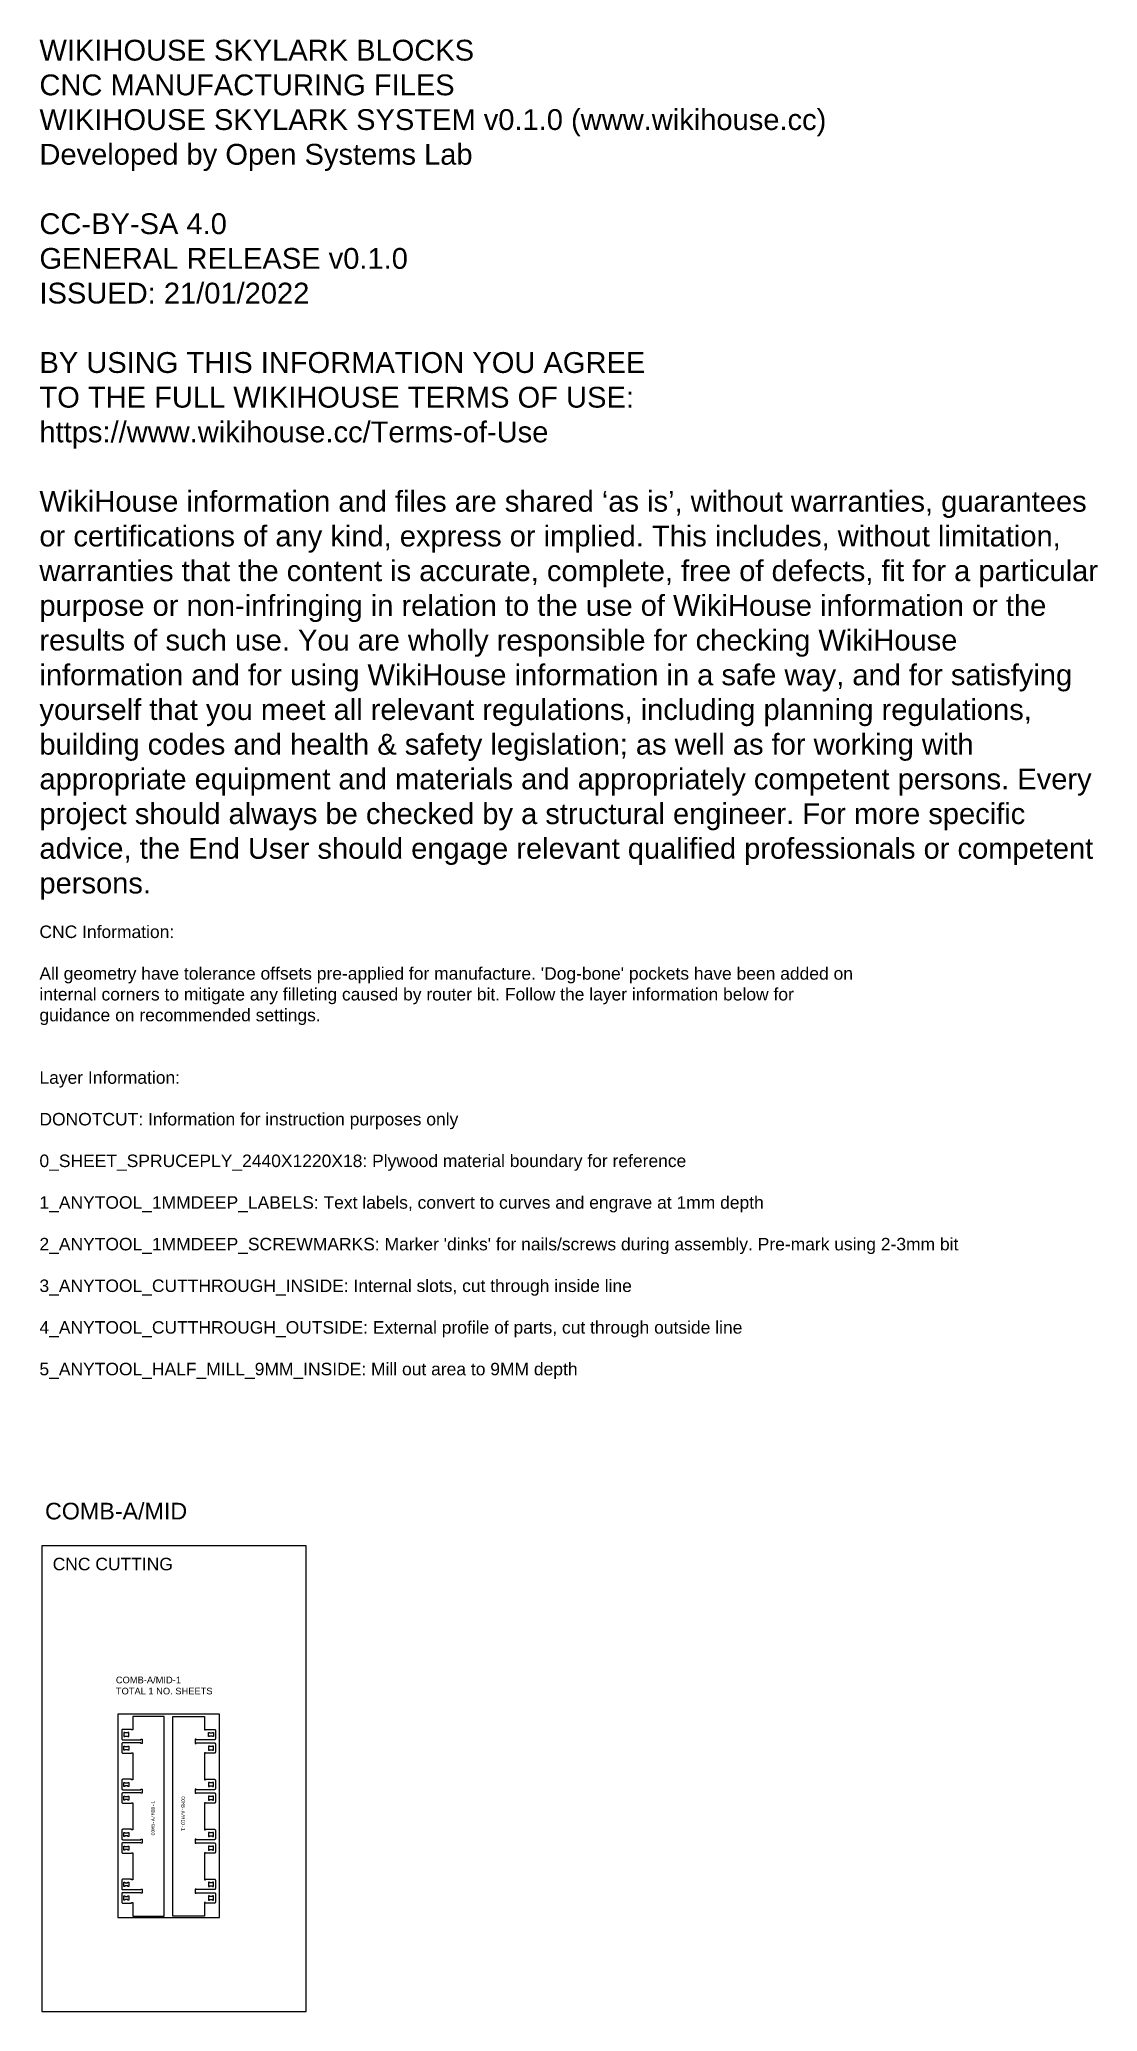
# Model space of a CAD drawing. Extents: x -30 to 12678, y 0 to 23683.
import ezdxf

# ---------------------------------------------------------------- set-up
doc = ezdxf.new("R2010")
doc.units = 0
for name, color, linetype in [('0_SHEET_SPRUCEPLY_2440X122', 1, 'CONTINUOUS'), ('1_ANYTOOL_1MMDEEP_LABELS_S', 2, 'CONTINUOUS'), ('3_ANYTOOL_CUTTHROUGH_INSID', 4, 'CONTINUOUS'), ('4_ANYTOOL_CUTTHROUGH_OUTSI', 5, 'CONTINUOUS'), ('DONOTCUT', 7, 'CONTINUOUS')]:
    doc.layers.add(name, color=color, linetype=linetype)
doc.styles.add('ARIAL_REGULAR', font='')
doc.styles.add('MONOTXT_REGULAR', font='')
doc.styles.get('ARIAL_REGULAR').set_extended_font_data('Arial')
doc.styles.get('MONOTXT_REGULAR').set_extended_font_data('Monotxt')

msp = doc.modelspace()

# ---------------------------------------------------------------- linework, layer by layer
at = {"layer": '0_SHEET_SPRUCEPLY_2440X122'}
msp.add_lwpolyline([(912, 1130), (2132, 1130), (2132, 3570), (912, 3570)], close=True, dxfattribs=at)
at = {"layer": '3_ANYTOOL_CUTTHROUGH_INSID'}
for points in [[(994, 3309), (1030, 3309), (1030, 3303), (1042, 3303), (1042, 3352), (1030, 3352), (1030, 3346), (994, 3346), (994, 3352), (982, 3352), (982, 3303), (994, 3303)], [(2050, 3309), (2014, 3309), (2014, 3303), (2002, 3303), (2002, 3352), (2014, 3352), (2014, 3346), (2050, 3346), (2050, 3352), (2062, 3352), (2062, 3303), (2050, 3303)], [(994, 3182), (1030, 3182), (1030, 3188), (1042, 3188), (1042, 3139), (1030, 3139), (1030, 3145), (994, 3145), (994, 3139), (982, 3139), (982, 3188), (994, 3188)], [(2050, 3182), (2014, 3182), (2014, 3188), (2002, 3188), (2002, 3139), (2014, 3139), (2014, 3145), (2050, 3145), (2050, 3139), (2062, 3139), (2062, 3188), (2050, 3188)], [(1042, 2703), (1030, 2703), (1030, 2709), (994, 2709), (994, 2703), (982, 2703), (982, 2752), (994, 2752), (994, 2746), (1030, 2746), (1030, 2752), (1042, 2752)], [(2002, 2703), (2014, 2703), (2014, 2709), (2050, 2709), (2050, 2703), (2062, 2703), (2062, 2752), (2050, 2752), (2050, 2746), (2014, 2746), (2014, 2752), (2002, 2752)], [(994, 2539), (982, 2539), (982, 2588), (994, 2588), (994, 2582), (1030, 2582), (1030, 2588), (1042, 2588), (1042, 2539), (1030, 2539), (1030, 2545), (994, 2545)], [(2050, 2539), (2062, 2539), (2062, 2588), (2050, 2588), (2050, 2582), (2014, 2582), (2014, 2588), (2002, 2588), (2002, 2539), (2014, 2539), (2014, 2545), (2050, 2545)], [(982, 2103), (982, 2152), (994, 2152), (994, 2146), (1030, 2146), (1030, 2152), (1042, 2152), (1042, 2103), (1030, 2103), (1030, 2109), (994, 2109), (994, 2103)], [(2062, 2103), (2062, 2152), (2050, 2152), (2050, 2146), (2014, 2146), (2014, 2152), (2002, 2152), (2002, 2103), (2014, 2103), (2014, 2109), (2050, 2109), (2050, 2103)], [(994, 1939), (982, 1939), (982, 1988), (994, 1988), (994, 1982), (1030, 1982), (1030, 1988), (1042, 1988), (1042, 1939), (1030, 1939), (1030, 1945), (994, 1945)], [(2050, 1939), (2062, 1939), (2062, 1988), (2050, 1988), (2050, 1982), (2014, 1982), (2014, 1988), (2002, 1988), (2002, 1939), (2014, 1939), (2014, 1945), (2050, 1945)], [(982, 1503), (982, 1552), (994, 1552), (994, 1546), (1030, 1546), (1030, 1552), (1042, 1552), (1042, 1503), (1030, 1503), (1030, 1509), (994, 1509), (994, 1503)], [(2062, 1503), (2062, 1552), (2050, 1552), (2050, 1546), (2014, 1546), (2014, 1552), (2002, 1552), (2002, 1503), (2014, 1503), (2014, 1509), (2050, 1509), (2050, 1503)], [(994, 1382), (1030, 1382), (1030, 1388), (1042, 1388), (1042, 1339), (1030, 1339), (1030, 1345), (994, 1345), (994, 1339), (982, 1339), (982, 1388), (994, 1388)], [(2050, 1382), (2014, 1382), (2014, 1388), (2002, 1388), (2002, 1339), (2014, 1339), (2014, 1345), (2050, 1345), (2050, 1339), (2062, 1339), (2062, 1388), (2050, 1388)]]:
    msp.add_lwpolyline(points, close=True, dxfattribs=at)
at = {"layer": '4_ANYTOOL_CUTTHROUGH_OUTSI'}
for points in [[(972, 1589, 0.414214), (960, 1578), (960, 1476, 0.414214), (972, 1464), (1189, 1464), (1189, 1470), (1202, 1470), (1202, 1421), (1189, 1421), (1189, 1427), (972, 1427), (972, 1427, 0.414214), (960, 1416), (960, 1314, 0.414214), (972, 1302), (1077, 1302), (1077, 1308), (1090, 1308), (1090, 1146), (1469, 1146), (1469, 3545), (1090, 3545), (1090, 3383), (1077, 3383), (1077, 3389), (972, 3389), (972, 3389, 0.414214), (960, 3378), (960, 3276, 0.414214), (972, 3264), (1189, 3264), (1189, 3270), (1202, 3270), (1202, 3221), (1189, 3221), (1189, 3227), (972, 3227), (972, 3227, 0.414214), (960, 3216), (960, 3114, 0.414214), (972, 3102), (1077, 3102), (1077, 3108), (1090, 3108), (1090, 2783), (1077, 2783), (1077, 2789), (972, 2789), (972, 2789, 0.414214), (960, 2778), (960, 2676, 0.414214), (972, 2664), (1189, 2664), (1189, 2670), (1202, 2670), (1202, 2621), (1189, 2621), (1189, 2627), (972, 2627), (972, 2627, 0.414214), (960, 2616), (960, 2514, 0.414214), (972, 2502), (1077, 2502), (1077, 2508), (1090, 2508), (1090, 2183), (1077, 2183), (1077, 2189), (972, 2189), (972, 2189, 0.414214), (960, 2178), (960, 2076, 0.414214), (972, 2064), (1189, 2064), (1189, 2070), (1202, 2070), (1202, 2021), (1189, 2021), (1189, 2027), (972, 2027), (972, 2027, 0.414214), (960, 2016), (960, 1914, 0.414214), (972, 1902), (1077, 1902), (1077, 1908), (1090, 1908), (1090, 1583), (1077, 1583), (1077, 1589), (972, 1589)], [(2072, 1589, -0.414214), (2083, 1578), (2083, 1476, -0.414214), (2072, 1464), (1854, 1464), (1854, 1470), (1841, 1470), (1841, 1421), (1854, 1421), (1854, 1427), (2072, 1427), (2072, 1427, -0.414214), (2083, 1416), (2083, 1314, -0.414214), (2072, 1302), (1966, 1302), (1966, 1308), (1953, 1308), (1953, 1146), (1574, 1146), (1574, 3545), (1953, 3545), (1953, 3383), (1966, 3383), (1966, 3389), (2072, 3389), (2072, 3389, -0.414214), (2083, 3378), (2083, 3276, -0.414214), (2072, 3264), (1854, 3264), (1854, 3270), (1841, 3270), (1841, 3221), (1854, 3221), (1854, 3227), (2072, 3227), (2072, 3227, -0.414214), (2083, 3216), (2083, 3114, -0.414214), (2072, 3102), (1966, 3102), (1966, 3108), (1953, 3108), (1953, 2783), (1966, 2783), (1966, 2789), (2072, 2789), (2072, 2789, -0.414214), (2083, 2778), (2083, 2676, -0.414214), (2072, 2664), (1854, 2664), (1854, 2670), (1841, 2670), (1841, 2621), (1854, 2621), (1854, 2627), (2072, 2627), (2072, 2627, -0.414214), (2083, 2616), (2083, 2514, -0.414214), (2072, 2502), (1966, 2502), (1966, 2508), (1953, 2508), (1953, 2183), (1966, 2183), (1966, 2189), (2072, 2189), (2072, 2189, -0.414214), (2083, 2178), (2083, 2076, -0.414214), (2072, 2064), (1854, 2064), (1854, 2070), (1841, 2070), (1841, 2021), (1854, 2021), (1854, 2027), (2072, 2027), (2072, 2027, -0.414214), (2083, 2016), (2083, 1914, -0.414214), (2072, 1902), (1966, 1902), (1966, 1908), (1953, 1908), (1953, 1583), (1966, 1583), (1966, 1589), (2072, 1589)]]:
    msp.add_lwpolyline(points, format="xyb", close=True, dxfattribs=at)
at = {"layer": 'DONOTCUT'}
msp.add_lwpolyline([(0, 0), (3173, 0), (3173, 5593), (0, 5593)], close=True, dxfattribs=at)

# ---------------------------------------------------------------- texts
at = {"layer": '0_SHEET_SPRUCEPLY_2440X122', "color": 1, "insert": (912, 3647), "char_height": 0.5, "width": 4.92, "attachment_point": 1, "style": 'ARIAL_REGULAR'}
msp.add_mtext('002 x1', dxfattribs=at)
at = {"layer": '1_ANYTOOL_1MMDEEP_LABELS_S', "char_height": 40, "width": 1018.81, "attachment_point": 1, "style": 'MONOTXT_REGULAR'}
for insert, rotation in [((1314, 2114, 0), 90), ((1716, 2585, 0), 270)]:
    msp.add_mtext('COMB-A/MID-1', dxfattribs=dict(at, insert=insert, rotation=rotation))
at = {"layer": 'DONOTCUT', "attachment_point": 1, "style": 'ARIAL_REGULAR'}
for s, insert, char_height, width in [('{\\fArial;WIKIHOUSE SKYLARK BLOCKS}\\P{\\fArial;CNC MANUFACTURING FILES}\\P{\\fArial;WIKIHOUSE SKYLARK SYSTEM v0.1.0 (www.wikihouse.cc)}\\P{\\fArial;Developed by Open Systems Lab}\\P\\P{\\fArial;CC-BY-SA 4.0}\\P{\\fArial;GENERAL RELEASE v0.1.0}\\P{\\fArial;ISSUED: 21/01/2022}\\P\\P{\\fArial;BY USING THIS INFORMATION YOU AGREE }\\P{\\fArial;TO THE FULL WIKIHOUSE TERMS OF USE:}\\P{\\fArial;https://www.wikihouse.cc/Terms-of-Use}\\P\\P{\\fArial;WikiHouse information and files are shared }{\\fArial;‘as is}{\\fArial;’, without warranties, guarantees }\\P{\\fArial;or certifications of any kind, express or implied. This includes, without limitation, }\\P{\\fArial;warranties that the content is accurate, complete, free of defects, fit for a particular }\\P{\\fArial;purpose or non-infringing in relation to the use of WikiHouse information or the }\\P{\\fArial;results of such use. You are wholly responsible for checking WikiHouse }\\P{\\fArial;information and for using WikiHouse information in a safe way, and for satisfying }\\P{\\fArial;yourself that you meet all relevant regulations, including planning regulations, }\\P{\\fArial;building codes and health & safety legislation; as well as for working with }\\P{\\fArial;appropriate equipment and materials and appropriately competent persons. Every }\\P{\\fArial;project should always be checked by a structural engineer. For more specific }\\P{\\fArial;advice, the End User should engage relevant qualified professionals or competent }\\P{\\fArial;persons.}\\P', (-30, 23679), 250, 12895.38), ("{\\fArial;CNC Information:}\\P\\P{\\fArial;All geometry have tolerance offsets pre-applied for manufacture. 'Dog-bone' pockets have been added on}\\P{\\fArial;internal corners to mitigate any filleting caused by router bit. Follow the layer information below for}\\P{\\fArial;guidance on recommended settings.}\\P\\P\\P{\\fArial;Layer Information:}\\P\\P{\\fArial;DONOTCUT: Information for instruction purposes only}\\P\\P{\\fArial;0_SHEET_SPRUCEPLY_2440X1220X18: Plywood material boundary for reference}\\P\\P{\\fArial;1_ANYTOOL_1MMDEEP_LABELS: Text labels, convert to curves and engrave at 1mm depth}\\P\\P{\\fArial;2_ANYTOOL_1MMDEEP_SCREWMARKS: Marker 'dinks' for nails/screws during assembly. Pre-mark using 2-3mm bit}\\P\\P{\\fArial;3_ANYTOOL_CUTTHROUGH_INSIDE: Internal slots, cut through inside line}\\P\\P{\\fArial;4_ANYTOOL_CUTTHROUGH_OUTSIDE: External profile of parts, cut through outside line}\\P\\P{\\fArial;5_ANYTOOL_HALF_MILL_9MM_INSIDE: Mill out area to 9MM depth}", (-30, 13042), 150, 22265.22), ('COMB-A/MID', (37, 6110, 0), 200, 3771.74), ('CNC CUTTING', (129, 5449, 0), 150, 3150), ('{\\fArial;COMB-A/MID-1}\\P{\\fArial;TOTAL 1 NO. SHEETS}', (888, 4022), 80, 2460.87)]:
    msp.add_mtext(s, dxfattribs=dict(at, insert=insert, char_height=char_height, width=width))

doc.saveas('drawing.dxf')
